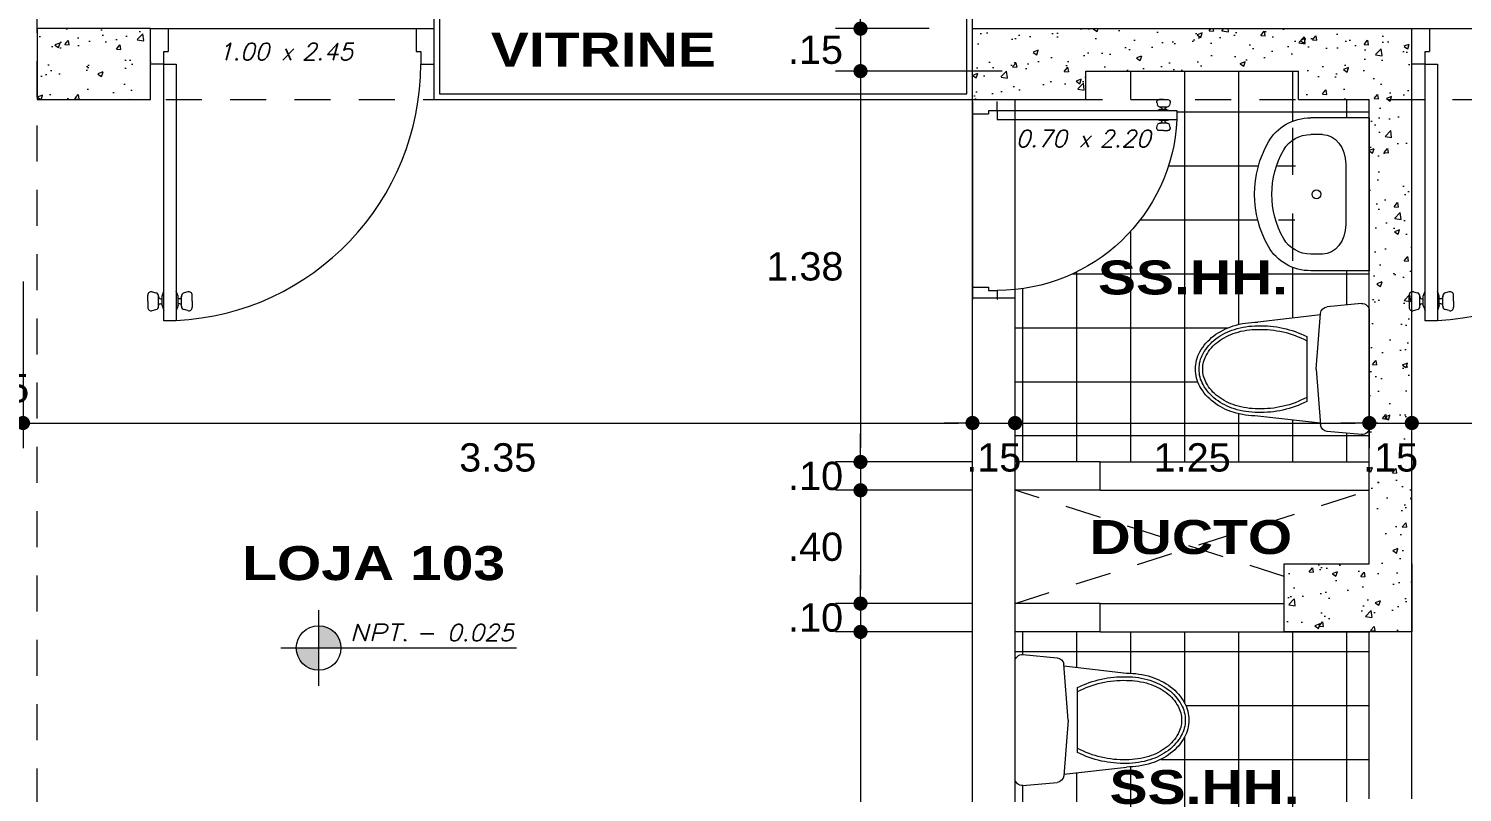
# Model space of a CAD drawing. Header units: millimetres. Extents: x 2178 to 2304, y 1220 to 1359.
# Drawn here: x 2194.97 to 2200.03, y 1331.62 to 1334.32 of the extents above; entities that cross this region are included whole.
import ezdxf
from ezdxf.enums import TextEntityAlignment as Align

# ---------------------------------------------------------------- set-up
doc = ezdxf.new("R2010")
doc.units = ezdxf.units.MM
doc.linetypes.add('HIDDEN', pattern=[9.524999999999999, 6.35, -3.175])
doc.layers.get('0').update_dxf_attribs({"lineweight": 0})
for name, color, linetype, lineweight in [('carpinteria', 12, 'Continuous', 5), ('COTAS', 40, 'Continuous', 20), ('Mobiliario', 52, 'Continuous', 5), ('PLUMA 1', 46, 'Continuous', 13), ('PLUMA 7', 10, 'Continuous', 0), ('PLUMA4', 160, 'Continuous', 40), ('PROY', 13, 'HIDDEN', 13), ('TEXTO', 5, 'Continuous', 18), ('TEXTOS', 42, 'Continuous', 13)]:
    doc.layers.add(name, color=color, linetype=linetype, lineweight=lineweight)
doc.layers.add('pisos....', color=7, linetype='Continuous', lineweight=5, true_color=0x7c7f7e)
doc.styles.add('ARIAL', font='arial.ttf')
doc.styles.add('ARIAL-N', font='arialbd.ttf')
doc.styles.add('SIMPLEX', font='simplex.shx', dxfattribs={"width": 1.2, "oblique": 15})
doc.dimstyles.new('RPM 50', dxfattribs={"dimtxt": 0.1, "dimasz": 0.05, "dimexe": 0.08849999999999973, "dimexo": 0.1535, "dimgap": 0.07099999999999997, "dimtad": 2, "dimtih": 1, "dimtoh": 1, "dimzin": 4, "dimdsep": 46, "dimtxsty": 'ARIAL', "dimblk": 'DOT', "dimcen": 0.4, "dimdle": 0.25, "dimclrd": 8, "dimclre": 8, "dimclrt": 9, "dimadec": 0, "dimazin": 0, "dimtfac": 1, "dimtix": 1, "dimtmove": 0, "dimatfit": 3, "dimldrblk": 'DOT', "dimfxl": 0.5, "dimfxlon": 1, "dimlwd": 0, "dimlwe": 0, "dimarcsym": 0})
pattern_1 = [(0, (1019.093095671087, -426.9564722311436), (0, 0.1905), []), (90, (1019.093095671087, -426.9564722311436), (-0.1905, 1.166437552015814e-17), [])]

# ---------------------------------------------------------------- blocks, each defined once
blk = doc.blocks.new('puerta de 0.80')
for p, q in [((0, 0.7578726278069325), (0, 0.8078726278070008)), ((0, 0.05787262780700075), (0, 0.8078726278070008)), ((0.06500000000005457, 0.7578726278069325), (0.06500000000005457, 0.770372627806978)), ((0.06500000000005457, 0.770372627806978), (0.1000000000000227, 0.770372627806978)), ((0.1000000000000227, 0.770372627806978), (0.1000000000000227, 0.8078726278070008)), ((0, 0.7578726278069325), (0.06500000000005457, 0.7578726278069325)), ((0.7699992280930701, 0.1257452267906274), (0.753031481821381, 0.1257452267906274)), ((0.7699992280930701, 0.1257452267906274), (0.7869669743646455, 0.1257452267906274)), ((0.743372223558481, 0.1131570363396577), (0.7462233707656196, 0.1025164101029077)), ((0.7820575276252839, 0.09510460055400927), (0.7558826290285197, 0.09510460055400927)), ((0.7558826290285197, 0.09510460055400927), (0.7579409285608563, 0.09510460055400927)), ((0.7820575276252839, 0.08545825626470105), (0.7558826290285197, 0.08545825626470105)), ((0.762940928560738, 0.09010460055401381), (0.762940928560738, 0.08545825626470105)), ((0.7770575276252885, 0.09010460055401381), (0.7770575276252885, 0.08545825626470105)), ((0.7841158271576205, 0.09510460055400927), (0.7820575276252839, 0.09510460055400927)), ((0.7966262326275455, 0.1131570363396577), (0.7937750854204069, 0.1025164101029077)), ((0, 0.007872627806932542), (0, 0.05787262780700075)), ((0, 0.05787262780700075), (0.06500000000005457, 0.05787262780700075)), ((0.06500000000005457, 0.04537262780695528), (0.06500000000005457, 0.05787262780700075)), ((0.1000000000000227, 0.04537262780695528), (0.06500000000005457, 0.04537262780695528)), ((0.1000000000000227, 0.08037262780703713), (0.8250000000000455, 0.08037262780703713)), ((0.1000000000000227, 0.04537262780695528), (0.1000000000000227, 0.08037262780703713)), ((0.8250000000000455, 0.04537262780695528), (0.1000000000000227, 0.04537262780695528)), ((0.1000000000000227, 0.04537262780695528), (0.1000000000000227, 0.007872627806932542)), ((0.8250000000000455, 0.04537262780695528), (0.7720000000000482, 0.04537262780695528)), ((0.8250000000000455, 0.08037262780703713), (0.8250000000000455, 0.04537262780695528)), ((0.743372223558481, 0.01258821927433473), (0.7462233707656196, 0.02322884551108473)), ((0.7699992280930701, 2.882325134123676e-08), (0.753031481821381, 2.882325134123676e-08)), ((0.7820575276252839, 0.04028699934929136), (0.7558826290285197, 0.04028699934929136)), ((0.7820575276252839, 0.03064065505998315), (0.7558826290285197, 0.03064065505998315)), ((0.7558826290285197, 0.03064065505998315), (0.7579409285608563, 0.03064065505998315)), ((0.762940928560738, 0.0356406550599786), (0.762940928560738, 0.04028699934929136)), ((0.7699992280930701, 2.882325134123676e-08), (0.7869669743646455, 2.882325134123676e-08)), ((0.7770575276252885, 0.0356406550599786), (0.7770575276252885, 0.04028699934929136)), ((0.7841158271576205, 0.03064065505998315), (0.7820575276252839, 0.03064065505998315)), ((0.7966262326275455, 0.01258821927433473), (0.7937750854204069, 0.02322884551108473))]:
    blk.add_line(p, q)
at = {"linetype": 'Continuous', "lineweight": 0}
for p, q in [((0.7558826290285197, 0.08545825626470105), (0.7419099796773025, 0.08037262780692345)), ((0.7820575276252839, 0.08545825626470105), (0.796030176976501, 0.08037262780692345)), ((0.7558826290285197, 0.04028699934929136), (0.7419099796773025, 0.04537262780695528)), ((0.7820575276252839, 0.04028699934929136), (0.796030176976501, 0.04537262780695528))]:
    blk.add_line(p, q, dxfattribs=at)
for centre, radius, start, end in [((0.1000000000000227, 0.04537262780695528), 0.725, 2.767078666097358, 90), ((0.753031481821381, 0.1157452267906365), 0.01, 90, 195.0000000000087), ((0.7869669743646455, 0.1157452267906365), 0.01, 344.9999999999912, 90), ((0.7558826290285197, 0.1051046005540002), 0.01, 195.0000000001698, 270), ((0.7579409285607426, 0.09010460055401381), 0.005, 0, 90), ((0.7820575276252839, 0.09010460055401381), 0.005, 90, 180), ((0.7841158271575068, 0.1051046005540002), 0.01, 270, 344.9999999998302), ((0.753031481821381, 0.01000002882324225), 0.01, 164.9999999999913, 270), ((0.7558826290285197, 0.02064065505999224), 0.01, 90, 164.9999999998302), ((0.7579409285607426, 0.0356406550599786), 0.005, 270, 0), ((0.7820575276252839, 0.0356406550599786), 0.005, 180, 270), ((0.7841158271575068, 0.02064065505999224), 0.01, 15.00000000016984, 90), ((0.7869669743646455, 0.01000002882324225), 0.01, 270, 15.00000000000872)]:
    blk.add_arc(centre, radius, start, end)
blk = doc.blocks.new('P')
at = {"style": 'SIMPLEX', "oblique": 15}
blk.add_text('x', height=0.06, dxfattribs=at).set_placement((-0.01697368369676155, 0.0255492955629677))
blk.add_attdef('L', text='', height=0.06, dxfattribs=at).set_placement((-0.057659880294743, 0.02554929556297481), align=Align.RIGHT)
blk.add_attdef('H', (0.05806964743619147, 0.02554929556297481), '', height=0.06, dxfattribs=at)
blk = doc.blocks.new('A$C17BD6781')
at = {"layer": 'Mobiliario', "linetype": 'Continuous'}
for p, q in [((0.0470258381902795, 0.2024778968581415), (0.07702583819028064, 0.4624778968581325)), ((0.4970258381902681, 0.2024778968581415), (0.467025838190267, 0.4624778968581325)), ((0.1371245447934086, 0.2600000207519599), (0.406927131587139, 0.2600000207519599)), ((0.2720258381902738, 0.2200000207519395), (0.04046188830088226, 0.2019667219995256)), ((0.2720258381902738, 0.2200000207519395), (0.5035897880796654, 0.2019667219995256)), ((2.658856601556181e-08, 0.03271609313324575), (0.01291432294007677, 0.1747733529997788)), ((0.5440516497919816, 0.03271609313324575), (0.5311373534404709, 0.1747733529997788)), ((0.0298768227825974, 2.075196903206233e-08), (0.5141748535979502, 2.075196903206233e-08))]:
    blk.add_line(p, q, dxfattribs=at)
for points in [[(0.467025838190267, 0.4624778968581325, 0.07568148098942781), (0.4514763274974598, 0.564619449634364, 0.08594715031423093), (0.409911660521658, 0.6457161817953931, 0.1060218382171382), (0.3436150782673906, 0.7032144903049868, 0.1264657149685374), (0.2720258381902738, 0.7216159645624032, 0.1264657149685252), (0.2004365981131571, 0.7032144903049868, 0.1060218382171112), (0.1341400158588897, 0.6457161817953931, 0.08594715031425326), (0.09257534888308783, 0.564619449634364, 0.07568148098944026), (0.07702583819028064, 0.4624778968581325, 0.07568148098943636)], [(0.4520258381902806, 0.4624778968581325, 0.0756814809893859), (0.4371558434836231, 0.5601558482174767, 0.08594715031428633), (0.3979260275471859, 0.6366970575473658, 0.1060218382171535), (0.3363817185640983, 0.6900737708649274, 0.1264657149685132), (0.2720258381902738, 0.7066159645624168, 0.1264657149686313), (0.2076699578163925, 0.6900737708648705, 0.1060218382170392), (0.1461256488333618, 0.6366970575473658, 0.08594715031415015), (0.1068958328969813, 0.5601558482175903, 0.07568148098951734), (0.092025838190267, 0.4624778968581325, 0.07568148098951734)], [(0.4370258381902659, 0.4624778968581325, 0.07568148098938046), (0.422835359469758, 0.5556922468005894, 0.08594715031429338), (0.3859403945727138, 0.6276779332993385, 0.1060218382171472), (0.3291483588608344, 0.6769330514248111, 0.1264657149685263), (0.2720258381902738, 0.6916159645624305, 0.1264657149686292), (0.2149033175196564, 0.6769330514248111, 0.1060218382170225), (0.1581112818078338, 0.6276779332993385, 0.08594715031417827), (0.1212163169108464, 0.5556922468007031, 0.07568148098950629), (0.1070258381902818, 0.4624778968581325, 0.07568148098950629)]]:
    blk.add_lwpolyline(points, format="xyb", dxfattribs=at)
for centre, radius, start, end in [((0.5137349313203856, 0.4501454030077241), 0.4218893808016409, 178.3249151335759, 206.7885795011672), ((0.5137349313203856, 0.4501454030077241), 0.4068893808016409, 178.3249151335759, 207.8601275501853), ((0.03031674506016202, 0.4501454030077241), 0.4068893808016409, 332.1398724498131, 1.675084866424104), ((0.03031674506016202, 0.4501454030077241), 0.4218893808016409, 333.2114204988328, 1.675084866424104), ((0.04279111913410816, 0.1720572806184748), 0.03, 94.45298473469602, 174.8055710922652), ((0.5012605572464395, 0.1720572806184748), 0.03, 5.194428907734862, 85.54701526530398), ((0.0298768227825974, 0.03000002075194175), 0.03, 174.8055710922652, 270), ((0.5141748535979502, 0.03000002075194175), 0.03, 270, 5.194428907734862)]:
    blk.add_arc(centre, radius, start, end, dxfattribs=at)
blk = doc.blocks.new('LAVATORIO')
at = {"layer": 'PLUMA 1', "linetype": 'Continuous', "lineweight": 20}
for p, q in [((-0.2999934783219942, 0.2071363636785648), (-0.2999934783219942, -0.02195454545901754)), ((-0.2999934783219942, 0.2071363636785648), (0.2999934783219942, 0.2071363636785648)), ((0.2999934783219942, 0.2071363636785648), (0.2999934783219942, -0.02195454545901754)), ((-0.1188260869807323, 0.1148181818415779), (0.1188260869807323, 0.1148181818415779)), ((-0.234782608743501, 0.02386363636850319), (-0.234782608743501, -0.02195454545901754)), ((0.234782608743501, 0.02386363636850319), (0.234782608743501, -0.02195454545901754))]:
    blk.add_line(p, q, dxfattribs=at)
blk.add_circle((0, 0), 0.01750000000356522, dxfattribs=at)
at = {"layer": 'PLUMA 1', "linetype": 'Continuous', "lineweight": 20, "extrusion": (0, 0, -1)}
for centre, major_axis, ratio, start_param, end_param in [((-0.1188260869807323, 0.02386363636850319), (0.1159565217627687, 2.11200665065676e-14), 0.7846746081733931, 3.141592653590338, 4.712388980384833), ((0.1188260869807323, 0.02386363636850319), (-0.1159565217627687, 9.952126509930016e-14), 0.7846746081733929, 1.570796326794223, 3.1415926535887), ((-0.1188521754517069, -0.02195454545901754), (2.795176774598603e-13, 0.1893818215381344), 0.9565217391304283, 3.638567482427635, 4.712388980383277), ((-0.1188521754517069, -0.02195454545901754), (-1.25662522260505e-12, 0.1212000033427651), 0.9565217391302343, 3.638567482442401, 4.712388980394607), ((0.1188521754517069, -0.02195454545901754), (1.256475748923904e-12, 0.1212000033427651), 0.9565217391302343, 1.57079632678498, 2.644617824737187), ((0.1188521754517069, -0.02195454545901754), (-2.791350386132135e-13, 0.1893818215381344), 0.9565217391304283, 1.570796326796306, 2.64461782475195), ((0, 0.2071363636785648), (-2.207522384136759e-16, 0.3818181859691521), 0.9565217391303741, 2.64461781258921, 3.638567494590378), ((0, 0.2071363636785648), (1.873049312265182e-16, 0.4500000041648561), 0.9565217391303545, 2.644617814432515, 3.638567492747071)]:
    blk.add_ellipse(centre, major_axis=major_axis, ratio=ratio, start_param=start_param, end_param=end_param, dxfattribs=at)
blk = doc.blocks.new('_DOT')
at = {"color": 0, "linetype": 'ByBlock'}
blk.add_line((-0.5, 0), (-1, 0), dxfattribs=at)
at = {"color": 0, "linetype": 'ByBlock', "const_width": 0.5}
blk.add_lwpolyline([(-0.25, 0, 1), (0.25, 0, 1)], format="xyb", close=True, dxfattribs=at)
blk = doc.blocks.new('*D1000')
at = {"color": 8, "lineweight": 0, "transparency": 16777216}
for p, q in [((2197.906188506165, 1334.369712895097), (2197.906188506165, 1334.419712895097)), ((2198.147813205591, 1334.319712895097), (2197.817688506165, 1334.319712895097)), ((2197.906188506165, 1334.319712895097), (2197.906188506165, 1334.169712895097)), ((2198.406188506165, 1334.169712895097), (2197.817688506165, 1334.169712895097)), ((2197.906188506165, 1334.119712895097), (2197.906188506165, 1334.069712895097))]:
    blk.add_line(p, q, dxfattribs=at)
at = {"layer": 'Defpoints', "color": 0, "transparency": 16777216}
for p in [(2198.301313205591, 1334.319712895097), (2197.906188506165, 1334.169712895097), (2198.701313205592, 1334.169712895097)]:
    blk.add_point(p, dxfattribs=at)
at = {"color": 8, "lineweight": 0, "transparency": 16777216, "xscale": 0.05, "yscale": 0.05, "zscale": 0.05}
for p, rotation in [((2197.906188506165, 1334.319712895097), 270), ((2197.906188506165, 1334.169712895097), 90)]:
    blk.add_blockref('_DOT', p, dxfattribs=dict(at, rotation=rotation))
at = {"color": 9, "transparency": 16777216, "insert": (2197.747228069602, 1334.244712895096), "char_height": 0.1, "attachment_point": 5, "style": 'ARIAL'}
blk.add_mtext('.15', dxfattribs=at)
blk = doc.blocks.new('*D1001')
at = {"color": 8, "lineweight": 0, "transparency": 16777216}
for p, q in [((2198.406188506165, 1334.169712895097), (2197.817688506165, 1334.169712895097)), ((2197.906188506165, 1334.119712895097), (2197.906188506165, 1332.839712895097)), ((2198.297813205592, 1332.789712895097), (2197.817688506165, 1332.789712895097))]:
    blk.add_line(p, q, dxfattribs=at)
at = {"layer": 'Defpoints', "color": 0, "transparency": 16777216}
for p in [(2198.701313205592, 1334.169712895097), (2197.906188506165, 1332.789712895097), (2198.451313205592, 1332.789712895097)]:
    blk.add_point(p, dxfattribs=at)
at = {"color": 8, "lineweight": 0, "transparency": 16777216, "xscale": 0.05, "yscale": 0.05, "zscale": 0.05}
for p, rotation in [((2197.906188506165, 1334.169712895097), 90), ((2197.906188506165, 1332.789712895097), 270)]:
    blk.add_blockref('_DOT', p, dxfattribs=dict(at, rotation=rotation))
at = {"color": 9, "transparency": 16777216, "insert": (2197.709915654869, 1333.479712895096), "char_height": 0.1, "attachment_point": 5, "style": 'ARIAL'}
blk.add_mtext('1.38', dxfattribs=at)
blk = doc.blocks.new('*D1002')
at = {"color": 8, "lineweight": 0, "transparency": 16777216}
for p, q in [((2197.906188506165, 1332.839712895097), (2197.906188506165, 1332.889712895097)), ((2198.297813205592, 1332.789712895097), (2197.817688506165, 1332.789712895097)), ((2197.906188506165, 1332.789712895097), (2197.906188506165, 1332.689712895097)), ((2198.297813205592, 1332.689712895097), (2197.817688506165, 1332.689712895097)), ((2197.906188506165, 1332.639712895097), (2197.906188506165, 1332.589712895097))]:
    blk.add_line(p, q, dxfattribs=at)
at = {"layer": 'Defpoints', "color": 0, "transparency": 16777216}
for p in [(2198.451313205592, 1332.789712895097), (2197.906188506165, 1332.689712895097), (2198.451313205592, 1332.689712895097)]:
    blk.add_point(p, dxfattribs=at)
at = {"color": 8, "lineweight": 0, "transparency": 16777216, "xscale": 0.05, "yscale": 0.05, "zscale": 0.05}
for p, rotation in [((2197.906188506165, 1332.789712895097), 270), ((2197.906188506165, 1332.689712895097), 90)]:
    blk.add_blockref('_DOT', p, dxfattribs=dict(at, rotation=rotation))
at = {"color": 9, "transparency": 16777216, "insert": (2197.747773772195, 1332.739712895096), "char_height": 0.1, "attachment_point": 5, "style": 'ARIAL'}
blk.add_mtext('.10', dxfattribs=at)
blk = doc.blocks.new('*D1003')
at = {"color": 8, "lineweight": 0, "transparency": 16777216}
for p, q in [((2198.297813205592, 1332.689712895097), (2197.817688506165, 1332.689712895097)), ((2197.906188506165, 1332.639712895097), (2197.906188506165, 1332.339712895097)), ((2198.297813205592, 1332.289712895097), (2197.817688506165, 1332.289712895097))]:
    blk.add_line(p, q, dxfattribs=at)
at = {"layer": 'Defpoints', "color": 0, "transparency": 16777216}
for p in [(2198.451313205592, 1332.689712895097), (2197.906188506165, 1332.289712895097), (2198.451313205592, 1332.289712895097)]:
    blk.add_point(p, dxfattribs=at)
at = {"color": 8, "lineweight": 0, "transparency": 16777216, "xscale": 0.05, "yscale": 0.05, "zscale": 0.05}
for p, rotation in [((2197.906188506165, 1332.689712895097), 90), ((2197.906188506165, 1332.289712895097), 270)]:
    blk.add_blockref('_DOT', p, dxfattribs=dict(at, rotation=rotation))
at = {"color": 9, "transparency": 16777216, "insert": (2197.747773772195, 1332.489712895096), "char_height": 0.1, "attachment_point": 5, "style": 'ARIAL'}
blk.add_mtext('.40', dxfattribs=at)
blk = doc.blocks.new('*D1004')
at = {"color": 8, "lineweight": 0, "transparency": 16777216}
for p, q in [((2197.906188506165, 1332.339712895097), (2197.906188506165, 1332.389712895097)), ((2198.297813205592, 1332.289712895097), (2197.817688506165, 1332.289712895097)), ((2197.906188506165, 1332.289712895097), (2197.906188506165, 1332.189712895097)), ((2198.297813205592, 1332.189712895097), (2197.817688506165, 1332.189712895097)), ((2197.906188506165, 1332.139712895097), (2197.906188506165, 1332.089712895097))]:
    blk.add_line(p, q, dxfattribs=at)
at = {"layer": 'Defpoints', "color": 0, "transparency": 16777216}
for p in [(2198.451313205592, 1332.289712895097), (2197.906188506165, 1332.189712895097), (2198.451313205592, 1332.189712895097)]:
    blk.add_point(p, dxfattribs=at)
at = {"color": 8, "lineweight": 0, "transparency": 16777216, "xscale": 0.05, "yscale": 0.05, "zscale": 0.05}
for p, rotation in [((2197.906188506165, 1332.289712895097), 270), ((2197.906188506165, 1332.189712895097), 90)]:
    blk.add_blockref('_DOT', p, dxfattribs=dict(at, rotation=rotation))
at = {"color": 9, "transparency": 16777216, "insert": (2197.747773772195, 1332.239712895096), "char_height": 0.1, "attachment_point": 5, "style": 'ARIAL'}
blk.add_mtext('.10', dxfattribs=at)
blk = doc.blocks.new('*D1005')
at = {"color": 8, "lineweight": 0, "transparency": 16777216}
for p, q in [((2198.297813205592, 1332.189712895097), (2197.817688506165, 1332.189712895097)), ((2197.906188506165, 1332.139712895097), (2197.906188506165, 1330.859712895097)), ((2198.297813205592, 1330.809712895097), (2197.817688506165, 1330.809712895097))]:
    blk.add_line(p, q, dxfattribs=at)
at = {"layer": 'Defpoints', "color": 0, "transparency": 16777216}
for p in [(2198.451313205592, 1332.189712895097), (2197.906188506165, 1330.809712895097), (2198.451313205592, 1330.809712895097)]:
    blk.add_point(p, dxfattribs=at)
at = {"color": 8, "lineweight": 0, "transparency": 16777216, "xscale": 0.05, "yscale": 0.05, "zscale": 0.05}
for p, rotation in [((2197.906188506165, 1332.189712895097), 90), ((2197.906188506165, 1330.809712895097), 270)]:
    blk.add_blockref('_DOT', p, dxfattribs=dict(at, rotation=rotation))
at = {"color": 9, "transparency": 16777216, "insert": (2197.709915654869, 1331.499712895096), "char_height": 0.1, "attachment_point": 5, "style": 'ARIAL'}
blk.add_mtext('1.38', dxfattribs=at)
blk = doc.blocks.new('*D924')
at = {"color": 8, "lineweight": 0, "transparency": 16777216}
for p, q in [((2194.95131320559, 1333.427212895097), (2194.95131320559, 1332.838712895096)), ((2194.80131320559, 1332.927212895097), (2194.80131320559, 1333.015712895097)), ((2194.75131320559, 1332.927212895097), (2194.70131320559, 1332.927212895097)), ((2194.80131320559, 1332.927212895097), (2194.95131320559, 1332.927212895097)), ((2195.001313205591, 1332.927212895097), (2195.05131320559, 1332.927212895097))]:
    blk.add_line(p, q, dxfattribs=at)
at = {"layer": 'Defpoints', "color": 0, "transparency": 16777216}
for p in [(2194.95131320559, 1333.919712895096), (2194.95131320559, 1332.927212895097), (2194.80131320559, 1332.919179785564)]:
    blk.add_point(p, dxfattribs=at)
at = {"color": 8, "lineweight": 0, "transparency": 16777216, "xscale": 0.05, "yscale": 0.05, "zscale": 0.05}
blk.add_blockref('_DOT', (2194.80131320559, 1332.927212895097), dxfattribs=at)
at = {"color": 8, "lineweight": 0, "transparency": 16777216, "xscale": 0.05, "yscale": 0.05, "zscale": 0.05, "rotation": 180}
blk.add_blockref('_DOT', (2194.95131320559, 1332.927212895097), dxfattribs=at)
at = {"color": 9, "transparency": 16777216, "insert": (2194.87631320559, 1333.049270193869), "char_height": 0.1, "attachment_point": 5, "style": 'ARIAL'}
blk.add_mtext('.15', dxfattribs=at)
blk = doc.blocks.new('*D925')
at = {"color": 8, "lineweight": 0, "transparency": 16777216}
for p, q in [((2194.95131320559, 1333.427212895097), (2194.95131320559, 1332.838712895096)), ((2198.30131320559, 1332.927212895097), (2198.30131320559, 1333.015712895097)), ((2195.001313205591, 1332.927212895097), (2198.25131320559, 1332.927212895097))]:
    blk.add_line(p, q, dxfattribs=at)
at = {"layer": 'Defpoints', "color": 0, "transparency": 16777216}
for p in [(2194.95131320559, 1333.919712895096), (2198.30131320559, 1332.927212895097), (2198.30131320559, 1332.927212895097)]:
    blk.add_point(p, dxfattribs=at)
at = {"color": 8, "lineweight": 0, "transparency": 16777216, "xscale": 0.05, "yscale": 0.05, "zscale": 0.05, "rotation": 180}
blk.add_blockref('_DOT', (2194.95131320559, 1332.927212895097), dxfattribs=at)
at = {"color": 8, "lineweight": 0, "transparency": 16777216, "xscale": 0.05, "yscale": 0.05, "zscale": 0.05}
blk.add_blockref('_DOT', (2198.30131320559, 1332.927212895097), dxfattribs=at)
at = {"color": 9, "transparency": 16777216, "insert": (2196.62631320559, 1332.805121489912), "char_height": 0.1, "attachment_point": 5, "style": 'ARIAL'}
blk.add_mtext('3.35', dxfattribs=at)
blk = doc.blocks.new('*D926')
at = {"color": 8, "lineweight": 0, "transparency": 16777216}
for p, q in [((2198.30131320559, 1332.927212895097), (2198.30131320559, 1333.015712895097)), ((2198.451313205591, 1332.927212895097), (2198.451313205591, 1333.015712895097)), ((2198.25131320559, 1332.927212895097), (2198.20131320559, 1332.927212895097)), ((2198.30131320559, 1332.927212895097), (2198.451313205591, 1332.927212895097)), ((2198.501313205591, 1332.927212895097), (2198.551313205591, 1332.927212895097))]:
    blk.add_line(p, q, dxfattribs=at)
at = {"layer": 'Defpoints', "color": 0, "transparency": 16777216}
for p in [(2198.30131320559, 1332.927212895097), (2198.451313205591, 1332.927212895097), (2198.451313205591, 1332.927212895097)]:
    blk.add_point(p, dxfattribs=at)
at = {"color": 8, "lineweight": 0, "transparency": 16777216, "xscale": 0.05, "yscale": 0.05, "zscale": 0.05}
blk.add_blockref('_DOT', (2198.30131320559, 1332.927212895097), dxfattribs=at)
at = {"color": 8, "lineweight": 0, "transparency": 16777216, "xscale": 0.05, "yscale": 0.05, "zscale": 0.05, "rotation": 180}
blk.add_blockref('_DOT', (2198.451313205591, 1332.927212895097), dxfattribs=at)
at = {"color": 9, "transparency": 16777216, "insert": (2198.376313205591, 1332.805155596324), "char_height": 0.1, "attachment_point": 5, "style": 'ARIAL'}
blk.add_mtext('.15', dxfattribs=at)
blk = doc.blocks.new('*D927')
at = {"color": 8, "lineweight": 0, "transparency": 16777216}
for p, q in [((2199.70131320559, 1333.311302844686), (2199.70131320559, 1332.838712895096)), ((2198.451313205591, 1332.927212895097), (2198.451313205591, 1333.015712895097)), ((2198.501313205591, 1332.927212895097), (2199.65131320559, 1332.927212895097))]:
    blk.add_line(p, q, dxfattribs=at)
at = {"layer": 'Defpoints', "color": 0, "transparency": 16777216}
for p in [(2199.70131320559, 1333.464802844686), (2198.451313205591, 1332.927212895097), (2199.70131320559, 1332.927212895097)]:
    blk.add_point(p, dxfattribs=at)
at = {"color": 8, "lineweight": 0, "transparency": 16777216, "xscale": 0.05, "yscale": 0.05, "zscale": 0.05, "rotation": 180}
blk.add_blockref('_DOT', (2198.451313205591, 1332.927212895097), dxfattribs=at)
at = {"color": 8, "lineweight": 0, "transparency": 16777216, "xscale": 0.05, "yscale": 0.05, "zscale": 0.05}
blk.add_blockref('_DOT', (2199.70131320559, 1332.927212895097), dxfattribs=at)
at = {"color": 9, "transparency": 16777216, "insert": (2199.076313205591, 1332.805155596324), "char_height": 0.1, "attachment_point": 5, "style": 'ARIAL'}
blk.add_mtext('1.25', dxfattribs=at)
blk = doc.blocks.new('*D928')
at = {"color": 8, "lineweight": 0, "transparency": 16777216}
for p, q in [((2199.701313205591, 1333.311302844686), (2199.701313205591, 1332.838712895096)), ((2199.851313205591, 1332.927212895097), (2199.851313205591, 1333.015712895097)), ((2199.651313205591, 1332.927212895097), (2199.601313205591, 1332.927212895097)), ((2199.701313205591, 1332.927212895097), (2199.851313205591, 1332.927212895097)), ((2199.901313205591, 1332.927212895097), (2199.951313205591, 1332.927212895097))]:
    blk.add_line(p, q, dxfattribs=at)
at = {"layer": 'Defpoints', "color": 0, "transparency": 16777216}
for p in [(2199.701313205591, 1333.464802844686), (2199.851313205591, 1332.927212895097), (2199.851313205591, 1332.819524291344)]:
    blk.add_point(p, dxfattribs=at)
at = {"color": 8, "lineweight": 0, "transparency": 16777216, "xscale": 0.05, "yscale": 0.05, "zscale": 0.05}
blk.add_blockref('_DOT', (2199.701313205591, 1332.927212895097), dxfattribs=at)
at = {"color": 8, "lineweight": 0, "transparency": 16777216, "xscale": 0.05, "yscale": 0.05, "zscale": 0.05, "rotation": 180}
blk.add_blockref('_DOT', (2199.851313205591, 1332.927212895097), dxfattribs=at)
at = {"color": 9, "transparency": 16777216, "insert": (2199.776313205591, 1332.805155596324), "char_height": 0.1, "attachment_point": 5, "style": 'ARIAL'}
blk.add_mtext('.15', dxfattribs=at)
blk = doc.blocks.new('*D929')
at = {"color": 8, "lineweight": 0, "transparency": 16777216}
for p, q in [((2199.85131320559, 1332.927212895097), (2199.85131320559, 1333.015712895097)), ((2204.90131320559, 1332.927212895097), (2204.90131320559, 1333.015712895097)), ((2199.901313205591, 1332.927212895097), (2204.85131320559, 1332.927212895097))]:
    blk.add_line(p, q, dxfattribs=at)
at = {"layer": 'Defpoints', "color": 0, "transparency": 16777216}
for p in [(2204.90131320559, 1332.927212895097), (2204.90131320559, 1332.927212895097), (2199.85131320559, 1332.819524291344)]:
    blk.add_point(p, dxfattribs=at)
at = {"color": 8, "lineweight": 0, "transparency": 16777216, "xscale": 0.05, "yscale": 0.05, "zscale": 0.05, "rotation": 180}
blk.add_blockref('_DOT', (2199.85131320559, 1332.927212895097), dxfattribs=at)
at = {"color": 8, "lineweight": 0, "transparency": 16777216, "xscale": 0.05, "yscale": 0.05, "zscale": 0.05}
blk.add_blockref('_DOT', (2204.90131320559, 1332.927212895097), dxfattribs=at)
at = {"color": 9, "transparency": 16777216, "insert": (2202.37631320559, 1333.049270193869), "char_height": 0.1, "attachment_point": 5, "style": 'ARIAL'}
blk.add_mtext('5.05', dxfattribs=at)
blk = doc.blocks.new('N')
at = {"linetype": 'Continuous'}
h = blk.add_hatch(color=256, dxfattribs=at)
h.paths.add_polyline_path([(0, 0.1000000000000085), (0, 0), (0.1000000000000014, 0, 0.4142135623730981)])
h.paths.add_polyline_path([(-0.1000000000000014, 0, 0.4142135623730981), (0, -0.1000000000000085), (0, 0)])
for points in [[(0, 0.1700000000000017), (0, -0.1700000000000017)], [(-0.1700000000000017, 0), (0.8870854846603891, 0)]]:
    blk.add_lwpolyline(points)
blk.add_circle((0, 0), 0.1)
at = {"color": 64, "style": 'SIMPLEX', "oblique": 15, "width": 1.2}
blk.add_text('NPT.', height=0.075, dxfattribs=at).set_placement((0.1397908554024241, 0.03140925992012455))
at = {"color": 64, "style": 'SIMPLEX', "oblique": 15, "width": 1.062312430358449}
blk.add_attdef('NIV', text='', height=0.075, dxfattribs=at).set_placement((0.434891932751043, 0.03140925992012455), (0.8749927967566862, 0.03140925992012455), align=Align.FIT)

msp = doc.modelspace()

# ---------------------------------------------------------------- hatches: boundary and pattern name
h = msp.add_hatch()
h.set_pattern_fill('AR-CONC', color=256, scale=0.001)
h.set_pattern_definition([(49.99999999999999, (1025.968095671087, -436.6064722311435), (0.182184668996004, -0.01593908553890309), [0.01905, -0.20955]), (355, (1025.968095671087, -436.6064722311435), (-0.03524342142496934, 0.1910568452390352), [0.01524, -0.16764058417]), (100.4514447, (1025.983277678087, -436.6078004846436), (0.1469412470903533, 0.1751177519121951), [0.01619000879999998, -0.1780902445999998]), (46.18420000000001, (1025.968095671087, -436.5556722311435), (0.2710790408921299, -0.04204232793272715), [0.028575, -0.314325]), (96.63555760999992, (1025.990685571087, -436.5591757311436), (0.237404134051503, 0.2474261245977215), [0.02428502314, -0.26713560816]), (351.1841511700001, (1025.968095671087, -436.5556722311435), (0.237404134064977, 0.2474261245855326), [0.02285996707, -0.25145973192]), (21, (1025.993495671087, -436.5683722311435), (0.1516143912691325, -0.1022651981870876), [0.01905, -0.20955]), (326.0000000000001, (1025.993495671087, -436.5683722311435), (0.06180202834764707, 0.1841879661223193), [0.01524, -0.16764]), (71.45144499999999, (1026.006130203687, -436.5768943310434), (0.2134164192787162, 0.08192276888590524), [0.0161900088, -0.1780899376]), (37.50000000000001, (1025.968095671087, -436.6064722311435), (0.003088603250591816, 0.0845550388731531), [0, -0.165608, 0, -0.17018, 0, -0.168275]), (7.499999999999999, (1025.968095671087, -436.6064722311435), (0.06681966251030574, 0.1001805748181195), [0, -0.09702799999999999, 0, -0.161798, 0, -0.06413500000000001]), (327.5, (1025.911453671087, -436.6064722311435), (0.1355905951668714, -0.005728743992673458), [0, -0.0635, 0, -0.19812, 0, -0.26289]), (317.5, (1025.886053671087, -436.6064722311435), (0.148129181386018, 0.02542649103333302), [0, -0.08255, 0, -0.131572, 0, -0.18669])])
h.paths.add_polyline_path([(2195.401313205591, 1334.069712895096), (2195.401313205591, 1334.319712895096), (2195.00131320559, 1334.319712895096), (2195.00131320559, 1334.069712895096)])
h = msp.add_hatch()
h.set_pattern_fill('AR-CONC', color=256, scale=0.001)
h.set_pattern_definition([(49.99999999999999, (1019.093095671087, -426.9564722311436), (0.182184668996004, -0.01593908553890309), [0.01905, -0.20955]), (355, (1019.093095671087, -426.9564722311436), (-0.03524342142496934, 0.1910568452390352), [0.01524, -0.16764058417]), (100.4514447, (1019.108277678087, -426.9578004846437), (0.1469412470903533, 0.1751177519121951), [0.01619000879999999, -0.1780902445999999]), (46.18420000000001, (1019.093095671087, -426.9056722311436), (0.2710790408921299, -0.04204232793272715), [0.028575, -0.314325]), (96.63555760999992, (1019.115685571087, -426.9091757311437), (0.237404134051503, 0.2474261245977215), [0.02428502314, -0.26713560816]), (351.1841511700001, (1019.093095671087, -426.9056722311436), (0.237404134064977, 0.2474261245855326), [0.02285996707, -0.25145973192]), (21, (1019.118495671087, -426.9183722311436), (0.1516143912691325, -0.1022651981870876), [0.01905, -0.20955]), (326.0000000000001, (1019.118495671087, -426.9183722311436), (0.06180202834764707, 0.1841879661223193), [0.01524, -0.16764]), (71.45144499999999, (1019.131130203687, -426.9268943310435), (0.2134164192787162, 0.08192276888590524), [0.0161900088, -0.1780899376]), (37.50000000000001, (1019.093095671087, -426.9564722311436), (0.003088603250591816, 0.0845550388731531), [0, -0.165608, 0, -0.17018, 0, -0.168275]), (7.499999999999999, (1019.093095671087, -426.9564722311436), (0.06681966251030574, 0.1001805748181195), [0, -0.09702799999999999, 0, -0.161798, 0, -0.06413500000000001]), (327.5, (1019.036453671087, -426.9564722311436), (0.1355905951668714, -0.005728743992673458), [0, -0.0635, 0, -0.19812, 0, -0.26289]), (317.5, (1019.011053671087, -426.9564722311436), (0.148129181386018, 0.02542649103333302), [0, -0.08255, 0, -0.131572, 0, -0.18669])])
h.paths.add_polyline_path([(2199.70131320559, 1332.429712895097), (2199.401313205591, 1332.429712895097), (2199.401313205591, 1332.189712895097), (2199.85131320559, 1332.189712895097), (2199.85131320559, 1334.319712895096), (2198.30131320559, 1334.319712895096), (2198.30131320559, 1334.069712895096), (2198.701313205591, 1334.069712895096), (2198.701313205591, 1334.169712895096), (2199.45131320559, 1334.169712895096), (2199.45131320559, 1334.069712895096), (2199.70131320559, 1334.069712895096)])
at = {"layer": 'pisos....'}
h = msp.add_hatch(dxfattribs=at)
h.set_pattern_fill('NET', color=256, scale=0.06)
h.set_pattern_definition(pattern_1)
edge = h.paths.add_edge_path()
edge.add_ellipse((2199.495131387367, 1333.627830017269), major_axis=(0.170443639384357, 2.499081723458499e-13), ratio=0.956521739130593, start_angle=208.4745602166176, end_angle=269.9999999999196, ccw=False)
edge.add_ellipse((2199.70131320559, 1333.734796975176), major_axis=(0.4050000037482276, 4.744386080289655e-16), ratio=0.9565217391312869, start_angle=151.5254391921268, end_angle=208.4745608078731, ccw=False)
edge.add_ellipse((2199.495131387367, 1333.841763933082), major_axis=(-0.1704436393843569, 2.49983864526988e-13), ratio=0.9565217391305934, start_angle=270.0000000000804, end_angle=331.52543978338247, ccw=False)
edge.add_line((2199.495005677704, 1334.004791105666), (2199.701313205591, 1334.004791105666))
edge.add_line((2199.70131320559, 1334.004791105666), (2199.70131320559, 1334.069712895096))
edge.add_line((2199.70131320559, 1334.069712895096), (2199.45131320559, 1334.069712895096))
edge.add_line((2199.45131320559, 1334.069712895096), (2198.989909308159, 1334.069712869876))
edge.add_arc((2198.989909308159, 1334.060962869876), 0.008749999999939015, -15.000000001035914, 90, ccw=False)
edge.add_line((2198.99836115914, 1334.058698203231), (2198.995866405333, 1334.049387655274))
edge.add_arc((2198.987414554354, 1334.051652321919), 0.00875000000001948, 270, 345.0000000004023, ccw=False)
edge.add_line((2198.987414554354, 1334.042902321919), (2198.985613542263, 1334.042902321919))
edge.add_arc((2198.985613542262, 1334.038527321919), 0.00437499999998181, 90, 180)
edge.add_line((2198.981238542263, 1334.038527321919), (2198.981238542263, 1334.034461770666))
edge.add_line((2198.981238542263, 1334.034461770666), (2198.985613542263, 1334.034461770666))
edge.add_line((2198.985613542262, 1334.034461770666), (2199.02318820559, 1334.030011845765))
edge.add_line((2199.02318820559, 1334.030011845765), (2199.02318820559, 1333.999386845765))
edge.add_line((2199.02318820559, 1333.999386845765), (2199.022448550249, 1333.999386845765))
edge.add_arc((2198.388813205591, 1334.030011845765), 0.6343750000001275, 275.65407666117903, 357.2329213338944, ccw=False)
edge.add_line((2198.451313205591, 1333.398723171207), (2198.451313205591, 1333.369712895096))
edge.add_line((2198.451313205591, 1333.369712895096), (2198.451313205591, 1332.789712895096))
edge.add_line((2198.451313205591, 1332.789712895096), (2198.751313205591, 1332.789712895096))
edge.add_line((2198.751313205591, 1332.789712895096), (2199.70131320559, 1332.789712895096))
edge.add_line((2199.70131320559, 1332.789712895096), (2199.701313205591, 1332.911708140887))
edge.add_arc((2199.675813205591, 1332.911708140887), 0.02549999999999673, -95.19442890754982, 0, ccw=False)
edge.add_line((2199.673504544066, 1332.886312864121), (2199.55275587318, 1332.89729001602))
edge.add_arc((2199.555064534704, 1332.922685292785), 0.0255000000000944, 184.4529847348701, 264.80557109245024, ccw=False)
edge.add_line((2199.52964150953, 1332.920705446577), (2199.5292070109, 1332.926284803983))
edge.add_line((2199.5292070109, 1332.926284803983), (2199.3082070109, 1332.951784803983))
edge.add_arc((2199.3082070109, 1333.243545800603), 0.2917609966197345, 252.6880842846832, 270, ccw=False)
edge.add_arc((2199.288927997866, 1333.181693324949), 0.2269735820391569, 233.0387361203023, 252.6880842846931, ccw=False)
edge.add_arc((2199.259402557898, 1333.142456578994), 0.1778688588609802, 208.8307546820017, 233.038736120291, ccw=False)
edge.add_arc((2199.214127600368, 1333.117534803983), 0.1261879470160389, 180.0000000001032, 208.8307546820445, ccw=False)
edge.add_arc((2199.214127600367, 1333.117534803983), 0.1261879470156083, 151.1692453185479, 179.9999999998968, ccw=False)
edge.add_arc((2199.259402557899, 1333.092613028972), 0.177868858861434, 126.9612638786393, 151.169245318531, ccw=False)
edge.add_arc((2199.288927997865, 1333.053376283017), 0.2269735820387949, 107.3119157158136, 126.9612638785843, ccw=False)
edge.add_arc((2199.3082070109, 1332.991523807363), 0.291760996619687, 90, 107.31191571585211, ccw=False)
edge.add_line((2199.3082070109, 1333.283284803983), (2199.5292070109, 1333.308784803983))
edge.add_line((2199.5292070109, 1333.308784803983), (2199.52964150953, 1333.314364161389))
edge.add_arc((2199.555064534704, 1333.312384315181), 0.0255000000000944, 95.19442890754982, 175.5470152651299, ccw=False)
edge.add_line((2199.55275587318, 1333.337779591946), (2199.673504544066, 1333.348756743844))
edge.add_arc((2199.675813205591, 1333.323361467079), 0.02549999999999673, 0, 95.19442890754982, ccw=False)
edge.add_line((2199.701313205591, 1333.323361467079), (2199.701313205591, 1333.464802844686))
edge.add_line((2199.701313205591, 1333.464802844686), (2199.495005677704, 1333.464802844686))
h.paths.add_polyline_path([(2199.45131320559, 1334.169712895096), (2198.701313205591, 1334.169712895096), (2198.701313205591, 1334.069712895096), (2199.45131320559, 1334.069712895096)])
h = msp.add_hatch(dxfattribs=at)
h.set_pattern_fill('NET', color=256, scale=0.06)
h.set_pattern_definition(pattern_1)
edge = h.paths.add_edge_path()
edge.add_line((2199.70131320559, 1332.189712895097), (2199.401313205591, 1332.189712895097))
edge.add_line((2199.401313205591, 1332.189712895097), (2198.751313205591, 1332.189712895097))
edge.add_line((2198.751313205591, 1332.189712895097), (2198.451313205591, 1332.189712895097))
edge.add_line((2198.451313205591, 1332.189712895097), (2198.451313205591, 1332.084177621111))
edge.add_arc((2198.476813205591, 1332.084177621111), 0.02549999999999673, 84.80557109245018, 180, ccw=False)
edge.add_line((2198.479121867114, 1332.109572897876), (2198.599870538001, 1332.098595745977))
edge.add_arc((2198.597561876477, 1332.073200469212), 0.0255000000000944, 4.452984734869972, 84.80557109245018, ccw=False)
edge.add_line((2198.622984901651, 1332.07518031542), (2198.623419400281, 1332.069600958014))
edge.add_line((2198.623419400281, 1332.069600958014), (2198.844419400281, 1332.044100958014))
edge.add_arc((2198.844419400281, 1331.752339961394), 0.2917609966197344, 72.68808428468321, 90, ccw=False)
edge.add_arc((2198.863698413315, 1331.814192437048), 0.2269735820391569, 53.0387361203023, 72.6880842846931, ccw=False)
edge.add_arc((2198.893223853283, 1331.853429183003), 0.1778688588609801, 28.830754682001725, 53.03873612029099, ccw=False)
edge.add_arc((2198.938498810814, 1331.878350958014), 0.1261879470160388, 1.0328449207008816e-10, 28.830754682044528, ccw=False)
edge.add_arc((2198.938498810814, 1331.878350958014), 0.1261879470156083, 331.1692453185479, 359.9999999998968, ccw=False)
edge.add_arc((2198.893223853282, 1331.903272733026), 0.177868858861434, 306.9612638786394, 331.169245318531, ccw=False)
edge.add_arc((2198.863698413315, 1331.94250947898), 0.2269735820387949, 287.3119157158136, 306.96126387858436, ccw=False)
edge.add_arc((2198.844419400281, 1332.004361954634), 0.2917609966196871, 270, 287.31191571585214, ccw=False)
edge.add_line((2198.844419400281, 1331.712600958014), (2198.623419400281, 1331.687100958014))
edge.add_line((2198.623419400281, 1331.687100958014), (2198.622984901651, 1331.681521600608))
edge.add_arc((2198.597561876477, 1331.683501446817), 0.0255000000000944, 275.19442890754976, 355.5470152651299, ccw=False)
edge.add_line((2198.599870538001, 1331.658106170051), (2198.479121867114, 1331.647129018153))
edge.add_arc((2198.476813205591, 1331.672524294918), 0.02549999999999673, 180, 275.19442890754976, ccw=False)
edge.add_line((2198.451313205591, 1331.672524294918), (2198.451313205591, 1331.531082917311))
edge.add_line((2198.451313205591, 1331.531082917311), (2198.657655066601, 1331.531082917311))
edge.add_ellipse((2198.657495023815, 1331.368055744728), major_axis=(0.170443639384357, 2.499081723458499e-13), ratio=0.956521739130593, start_angle=388.4745602166176, end_angle=449.9999999999196, ccw=False)
edge.add_ellipse((2198.451313205591, 1331.261088786821), major_axis=(0.4050000037482276, 4.744386080289655e-16), ratio=0.9565217391312869, start_angle=331.5254391921268, end_angle=388.4745608078731, ccw=False)
edge.add_ellipse((2198.657495023815, 1331.154121828915), major_axis=(-0.1704436393843569, 2.49983864526988e-13), ratio=0.9565217391305934, start_angle=90.00000000008032, end_angle=151.5254397833825, ccw=False)
edge.add_line((2198.6576550666, 1330.991094656332), (2198.45131320559, 1330.991094656332))
edge.add_line((2198.451313205591, 1330.991094656332), (2198.451313205591, 1330.899712895096))
edge.add_line((2198.451313205591, 1330.899712895096), (2199.154167400833, 1330.899712895096))
edge.add_arc((2199.162717103021, 1330.901574370986), 0.008749999999939013, 164.9999999989642, 192.2829777164469, ccw=False)
edge.add_line((2199.154265252041, 1330.90383903763), (2199.156760005847, 1330.913149585587))
edge.add_arc((2199.165211856828, 1330.910884918943), 0.008750000000019478, 90, 165.0000000004023, ccw=False)
edge.add_line((2199.165211856828, 1330.919634918943), (2199.167012868918, 1330.919634918943))
edge.add_arc((2199.167012868918, 1330.924009918943), 0.00437499999998181, 270, 360)
edge.add_line((2199.171387868918, 1330.924009918943), (2199.171387868918, 1330.928075470196))
edge.add_line((2199.171387868918, 1330.928075470196), (2199.167012868918, 1330.928075470196))
edge.add_line((2199.167012868918, 1330.928075470196), (2199.154786800736, 1330.932525395096))
edge.add_line((2199.154786800736, 1330.932525395096), (2199.12943820559, 1330.932525395096))
edge.add_line((2199.12943820559, 1330.932525395096), (2199.12943820559, 1330.963150395097))
edge.add_line((2199.12943820559, 1330.963150395097), (2199.130177860932, 1330.963150395097))
edge.add_arc((2199.76381320559, 1330.932525395096), 0.6343750000001276, 95.65407666117898, 177.2329213338944, ccw=False)
edge.add_line((2199.70131320559, 1331.563814069654), (2199.70131320559, 1331.599712895096))
edge.add_line((2199.70131320559, 1331.599712895096), (2199.70131320559, 1332.189712895097))
h.paths.add_polyline_path([(2199.401313205591, 1330.899712895096), (2199.200960361185, 1330.899712895096, -0.3527296216673708), (2199.192410658997, 1330.892824370986), (2199.177563881009, 1330.892824370986), (2199.162717103021, 1330.892824370986, -0.3527296216673708), (2199.154167400833, 1330.899712895096), (2198.451313205591, 1330.899712895096), (2198.451313205591, 1330.809712895096), (2199.401313205591, 1330.809712895096)])

# ---------------------------------------------------------------- linework, layer by layer
for points in [[(2196.401313205591, 1334.069712895096), (2198.30131320559, 1334.069712895096), (2198.30131320559, 1334.419712895096), (2196.401313205591, 1334.419712895096)], [(2196.42131320559, 1334.089712895096), (2198.281313205591, 1334.089712895096), (2198.281313205591, 1334.399712895096), (2196.421313205591, 1334.399712895096)]]:
    msp.add_lwpolyline(points, close=True)
for points in [[(2195.401313205591, 1334.319712895096), (2196.401313205591, 1334.319712895096)], [(2196.401313205591, 1334.319712895096), (2196.401313205591, 1334.069712895096)], [(2199.85131320559, 1334.319712895096), (2200.85131320559, 1334.319712895096)], [(2198.30131320559, 1333.369712895096), (2198.30131320559, 1334.069712895096)], [(2198.451313205591, 1333.369712895096), (2198.451313205591, 1334.069712895096)], [(2198.751313205591, 1332.789712895096), (2198.451313205591, 1332.789712895096)], [(2198.751313205591, 1332.689712895097), (2198.451313205591, 1332.689712895097)], [(2198.751313205591, 1332.289712895096), (2198.451313205591, 1332.289712895096)], [(2198.751313205591, 1332.189712895097), (2198.451313205591, 1332.189712895097)]]:
    msp.add_lwpolyline(points)
at = {"layer": 'PLUMA 7'}
msp.add_lwpolyline([(2195.00131320559, 1334.319712895096), (2195.00131320559, 1334.069712895096), (2195.401313205591, 1334.069712895096), (2195.401313205591, 1334.319712895096)], close=True, dxfattribs=at)
for points in [[(2198.30131320559, 1334.069712895096), (2198.30131320559, 1334.319712895096), (2199.85131320559, 1334.319712895096)], [(2199.85131320559, 1331.599712895096), (2199.85131320559, 1334.319712895096)], [(2198.701313205591, 1334.169712895096), (2198.701313205591, 1334.169712895096), (2199.45131320559, 1334.169712895096)], [(2198.701313205591, 1334.069712895096), (2198.701313205591, 1334.169712895096)], [(2199.45131320559, 1334.069712895096), (2199.45131320559, 1334.169712895096)], [(2198.30131320559, 1334.069712895096), (2198.701313205591, 1334.069712895096)], [(2199.45131320559, 1334.069712895096), (2199.70131320559, 1334.069712895096)], [(2199.70131320559, 1332.429712895097), (2199.70131320559, 1334.069712895096)], [(2198.30131320559, 1330.809712895096), (2198.30131320559, 1333.369712895096)], [(2198.30131320559, 1333.369712895096), (2198.451313205591, 1333.369712895096)], [(2198.451313205591, 1330.809712895096), (2198.451313205591, 1333.369712895096)], [(2198.751313205591, 1332.789712895096), (2199.70131320559, 1332.789712895096)], [(2198.751313205591, 1332.689712895097), (2198.751313205591, 1332.789712895096)], [(2198.751313205591, 1332.689712895097), (2199.70131320559, 1332.689712895097)], [(2199.85131320559, 1332.429712895097), (2199.85131320559, 1332.189712895097), (2199.401313205591, 1332.189712895097), (2199.401313205591, 1332.429712895097), (2199.70131320559, 1332.429712895097)], [(2198.751313205591, 1332.289712895096), (2199.401313205591, 1332.289712895096)], [(2198.751313205591, 1332.189712895097), (2198.751313205591, 1332.289712895096)], [(2198.751313205591, 1332.189712895097), (2199.70131320559, 1332.189712895097)], [(2199.70131320559, 1331.599712895096), (2199.70131320559, 1332.189712895097)]]:
    msp.add_lwpolyline(points, dxfattribs=at)
at = {"layer": 'PROY', "ltscale": 0.02, "flags": 128}
for points in [[(2195.001313205591, 1330.899712895096), (2195.001313205591, 1335.719712895096)], [(2195.001313205591, 1334.069712895096), (2201.247903915253, 1334.069712895096)], [(2198.451313205591, 1332.289712895096), (2199.70131320559, 1332.689712895097)], [(2199.401313205591, 1332.385712895097), (2198.451313205591, 1332.689712895097)]]:
    msp.add_lwpolyline(points, dxfattribs=at)

# ---------------------------------------------------------------- block references
at = {"layer": 'carpinteria'}
for p, xscale, yscale, zscale, rotation in [((2195.391472420832, 1334.319712895096), 1.25, 1.25, 1.25, 270), ((2199.841472420832, 1334.319712895096), 1.25, 1.25, 1.25, 270), ((2198.30131320559, 1334.069712895096), -0.875, 0.875, 0.875, 180)]:
    msp.add_blockref('puerta de 0.80', p, dxfattribs=dict(at, xscale=xscale, yscale=yscale, zscale=zscale, rotation=rotation))
at = {"layer": 'COTAS'}
ref = msp.add_blockref('N', (2195.994256094466, 1332.13291888501), dxfattribs=dict(at, xscale=0.7870854846603947, yscale=0.7870854846603947, zscale=0.7870854846603947))
ref.add_attrib('NIV', '- 0.025', dxfattribs={"layer": '0', "color": 64, "height": 0.05903141134952907, "style": 'SIMPLEX', "oblique": 15, "width": 0.9552576893140914}).set_placement((2196.336553222131, 1332.157640657577), (2196.682950223976, 1332.157640657577), align=Align.FIT)
at = {"layer": 'Mobiliario', "xscale": -0.8500000000000227, "yscale": 0.8500000000000227}
for p, zscale, rotation in [((2199.70131322323, 1333.348756766445), 0.8500000000000227, 90), ((2198.451313187951, 1331.647128995553), 0.85, 270)]:
    msp.add_blockref('A$C17BD6781', p, dxfattribs=dict(at, zscale=zscale, rotation=rotation))
at = {"layer": 'PLUMA4', "xscale": 0.9, "yscale": 0.9, "zscale": 0.9, "rotation": 270}
msp.add_blockref('LAVATORIO', (2199.51489047828, 1333.734796975176), dxfattribs=at)
at = {"layer": 'TEXTOS'}
for p, values in [((2195.877429328723, 1334.183020453638), {'H': '2.45', 'L': '1.00'}), ((2198.691548626281, 1333.876092036579), {'H': '2.20', 'L': '0.70'})]:
    msp.add_blockref('P', p, dxfattribs=at).add_auto_attribs(values)

# ---------------------------------------------------------------- texts
at = {"layer": 'TEXTO', "style": 'ARIAL-N', "width": 1.2}
for s, p in [('VITRINE', (2196.998632082688, 1334.185764112925)), ('SS.HH.', (2199.079242169532, 1333.381085360838)), ('DUCTO', (2199.071591394889, 1332.464619954289)), ('LOJA 103', (2196.188279652554, 1332.372570074068)), ('SS.HH.', (2199.120066900687, 1331.581968284529))]:
    msp.add_text(s, height=0.12, dxfattribs=at).set_placement(p, align=Align.CENTER)

# ---------------------------------------------------------------- dimensions: what is measured, and where the dimension line sits
dim = msp.add_linear_dim(base=(2197.906188506165, 1334.169712895097), p1=(2198.30131320559, 1334.319712895096), p2=(2198.701313205591, 1334.169712895096), angle=90, dimstyle='RPM 50')
dim.commit()
dim.dimension.update_dxf_attribs({"geometry": '*D1000', "text_midpoint": (2197.747228069602, 1334.244712895096)})
for base, p1, p2, picture, middle in [((2197.906188506165, 1332.789712895097), (2198.701313205591, 1334.169712895096), (2198.451313205591, 1332.789712895096), '*D1001', (2197.709915654869, 1333.479712895096)), ((2197.906188506165, 1332.689712895097), (2198.451313205591, 1332.789712895096), (2198.451313205591, 1332.689712895097), '*D1002', (2197.747773772195, 1332.739712895096)), ((2197.906188506165, 1332.289712895097), (2198.451313205591, 1332.689712895097), (2198.451313205591, 1332.289712895096), '*D1003', (2197.747773772195, 1332.489712895096)), ((2197.906188506165, 1332.189712895097), (2198.451313205591, 1332.289712895096), (2198.451313205591, 1332.189712895097), '*D1004', (2197.747773772195, 1332.239712895096)), ((2197.906188506165, 1330.809712895097), (2198.451313205591, 1332.189712895097), (2198.451313205591, 1330.809712895096), '*D1005', (2197.709915654869, 1331.499712895096))]:
    dim = msp.add_linear_dim(base=base, p1=p1, p2=p2, angle=90, dimstyle='RPM 50', override={"dimtmove": 1})
    dim.commit()
    dim.dimension.update_dxf_attribs({"geometry": picture, "text_midpoint": middle})
for base, p1, p2, picture, middle in [((2194.95131320559, 1332.927212895097), (2194.80131320559, 1332.919179785564), (2194.95131320559, 1333.919712895096), '*D924', (2194.87631320559, 1333.049270193869)), ((2198.30131320559, 1332.927212895097), (2194.95131320559, 1333.919712895096), (2198.30131320559, 1332.927212895097), '*D925', (2196.62631320559, 1332.805121489912)), ((2199.70131320559, 1332.927212895097), (2198.451313205591, 1332.927212895097), (2199.70131320559, 1333.464802844686), '*D927', (2199.076313205591, 1332.805155596324)), ((2199.851313205591, 1332.927212895097), (2199.701313205591, 1333.464802844686), (2199.851313205591, 1332.819524291344), '*D928', (2199.776313205591, 1332.805155596324)), ((2204.90131320559, 1332.927212895097), (2199.85131320559, 1332.819524291344), (2204.90131320559, 1332.927212895097), '*D929', (2202.37631320559, 1333.049270193869)), ((2198.451313205591, 1332.927212895097), (2198.30131320559, 1332.927212895097), (2198.451313205591, 1332.927212895097), '*D926', (2198.376313205591, 1332.805155596324))]:
    dim = msp.add_linear_dim(base=base, p1=p1, p2=p2, dimstyle='RPM 50', override={"dimtmove": 1})
    dim.commit()
    dim.dimension.update_dxf_attribs({"geometry": picture, "text_midpoint": middle})

doc.saveas('drawing.dxf')
